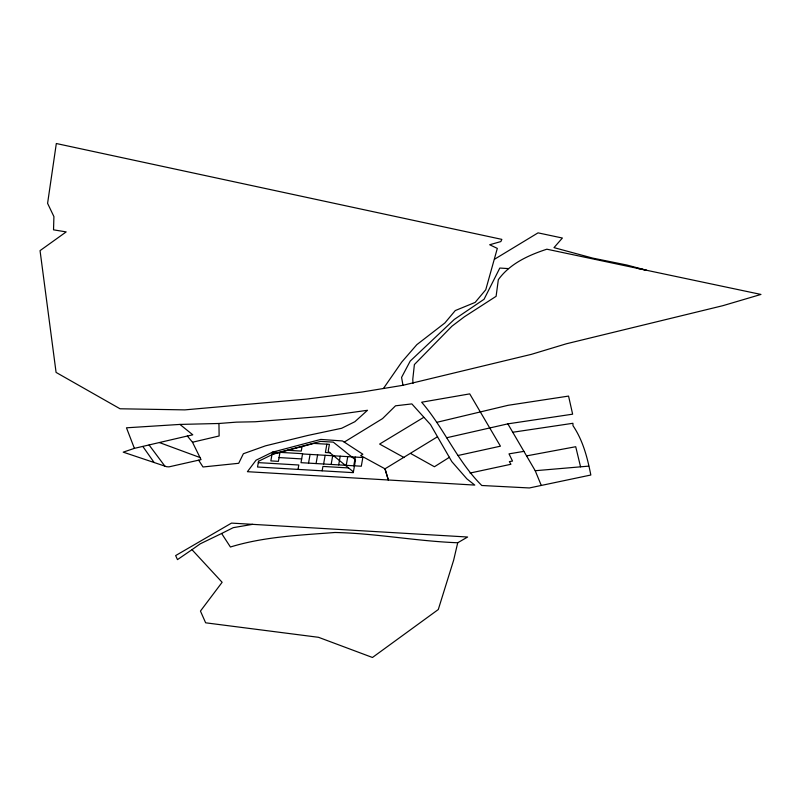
<?xml version="1.0" encoding="UTF-8"?>
<svg xmlns="http://www.w3.org/2000/svg" width="801" height="801" viewBox="0 0 801 801"><rect width="100%" height="100%" fill="white"/><g stroke="black" fill="none" stroke-linecap="round" stroke-linejoin="round"><path stroke-width="1.2" d="M198.638 460.185L202.993 466.983L238.698 463.298L243.384 453.726L265.501 445.837L307.634 435.494L341.647 428.275L354.873 421.706L367.499 410.282L325.406 416.18L255.108 421.767L236.465 422.137L218.953 423.489L219.124 435.984L192.49 442.232L187.344 436.024L134.388 448.36L123.224 452.154L166.668 466.723L168.971 466.863L201.041 459.624L192.49 442.232M298.022 469.396L298.803 465.011L258.312 462.618M302.067 446.527L301.256 451.083L287.809 450.292M308.535 463.118L310.077 454.417M316.075 463.559L317.607 454.858M322.142 470.818L322.923 466.432L348.505 467.934M326.848 444.185L325.386 452.505L329.912 452.765M323.614 464.009L325.146 455.298M331.153 464.45L332.685 455.749M338.683 464.89L340.225 456.19M346.222 465.341L347.764 456.63M353.762 465.781L355.304 457.081M457.721 542.758L453.666 560.109L438.287 609.531L372.465 657.481L318.508 637.306L205.637 622.808L200.45 611.073L222.127 582.287L191.98 549.686L177.482 559.619L175.639 555.584L231.519 523.103L467.614 537.02L457.721 542.758C416.62 541.216 376.049 533.356 334.968 532.485C299.894 535.218 264.26 536.59 230.418 547.013L221.617 533.486L200.23 543.829L191.98 549.686M383.439 388.465L401.762 362.042L416.83 344.66L444.865 322.983L455.278 310.558L475.143 302.408L485.756 289.752L497.321 248.4L489.691 244.756L500.845 241.572L501.847 239.379L56.32 143.519L47.589 203.344L53.917 216.6L53.527 229.837L66.193 231.9L40.05 250.633L56.08 372.415L120.05 408.78L184.801 409.882L306.393 399.118L361.902 392.039L402.983 385.291L531.443 354.332L566.337 343.789L722.862 305.682L760.95 294.438L546.853 249.201C528.58 255.179 509.907 263.619 498.332 279.689L496.099 296.32L464.37 316.795L451.954 326.187L414.387 364.555L412.775 379.364L413.016 383.389M437.556 436.725L385.001 468.825L360.7 455.559L362.843 454.227L342.498 440.961L320.821 439.409L272.39 452.195L256.05 460.205L247.409 471.689L474.763 485.086L466.933 478.908L451.804 461.606L430.507 424.59L411.854 403.904L395.524 405.807L382.558 418.593L344.24 442.102M449.491 457.251L434.422 466.743L410.783 453.566M423.689 417.391L379.624 444.064L404.105 457.581M494.517 259.244L538.042 232.861L562.392 238.027L553.992 247.629L592.69 258.102L626.923 265.041L646.317 270.197L636.415 268.125M221.617 533.486L233.251 527.659L252.645 524.335M272.971 454.207L313.832 443.424L329.411 444.335L328.17 451.374L353.411 471.849M458.102 455.479L500.435 446.177L469.726 393.882L421.656 402.212C444.084 428.235 457.231 461.206 481.781 485.496L529.361 487.959L590.828 475.013C587.413 457.711 583.028 440.54 572.995 425.691L572.925 423.288L512.75 432.25M437.126 422.247L508.144 405.296L568.56 396.084L572.635 414.177L507.844 423.859L446.658 437.757M187.344 436.024L192.791 434.813L179.935 424.42L126.478 427.804L134.388 448.36M470.047 473.061L510.918 464.28L509.366 461.606L512.52 461.076L509.005 453.867L523.904 451.363M526.557 455.889L575.719 446.718L580.555 466.823M507.844 423.859L535.218 470.718L588.685 466.132M179.935 424.42L218.953 423.489M279.919 452.635L272.38 452.195L270.848 460.895L278.388 461.346L279.97 452.355L302.588 453.686L300.996 462.678L361.301 466.222L362.843 457.521L302.538 453.967M279.048 457.581L301.667 458.913M508.445 268.605L499.814 268.045L484.064 299.264L454.317 319.409L410.212 361.081L401.571 377.401L402.983 385.291M159.509 442.593L200.02 457.541M149.096 444.996L164.856 466.112M142.858 446.487L154.122 462.517M535.218 470.718L541.156 485.156M258.543 461.276L257.532 467.013L353.271 472.65L355.524 459.884L333.266 442.132L320.62 441.381L274.032 453.686L258.543 461.276M388.345 479.989L385.001 468.825L388.335 479.989"/></g></svg>
